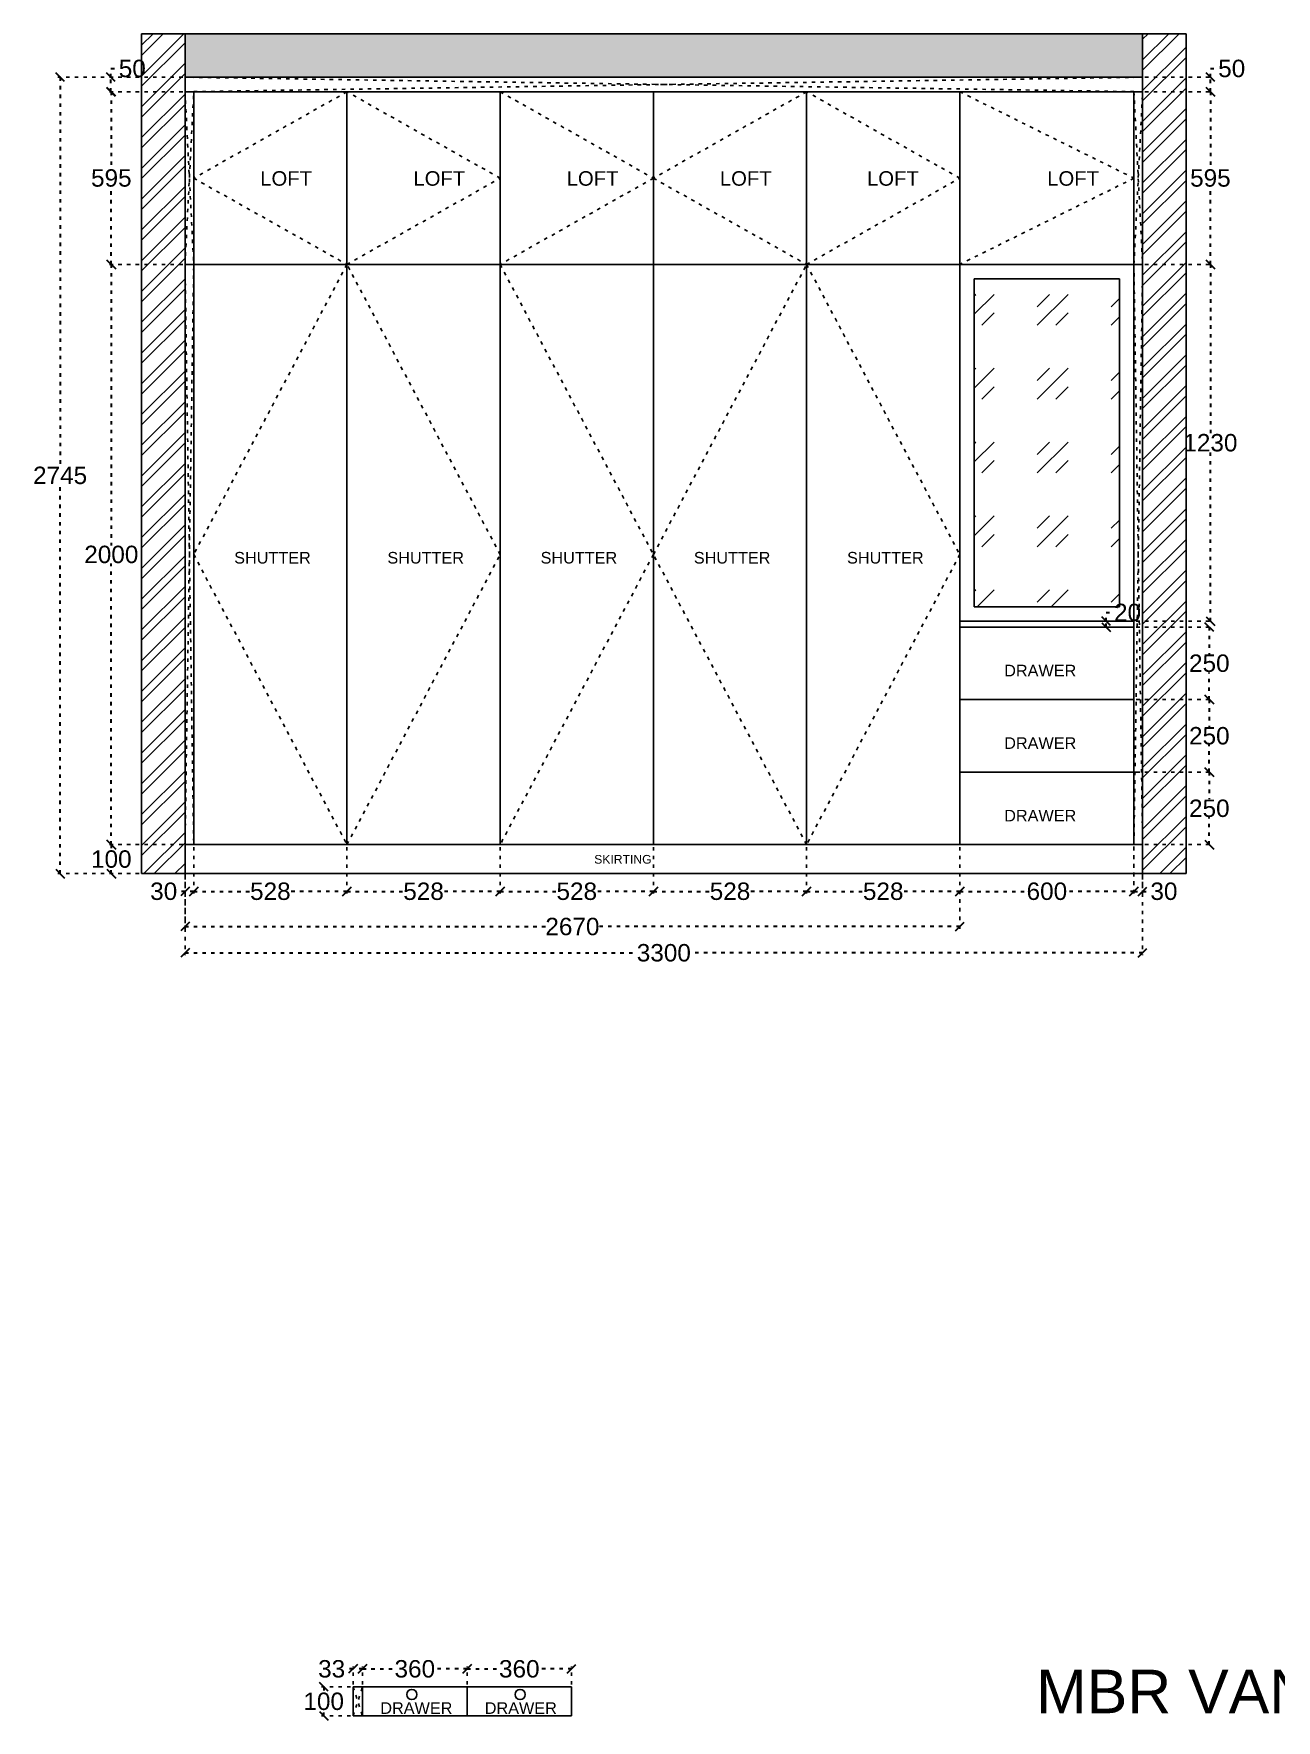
# Model space of a CAD drawing. Header units: millimetres. Extents: x 221542 to 643377, y 20779 to 241923.
# Drawn here: x 237609 to 241891, y 112034 to 117847 of the extents above; entities that cross this region are included whole.
import ezdxf

# ---------------------------------------------------------------- set-up
doc = ezdxf.new("R2010")
doc.units = ezdxf.units.MM
doc.header["$MEASUREMENT"] = 0
doc.linetypes.add('ACAD_ISO03W100', pattern=[30, 12, -18])
doc.layers.add('Walls', color=253, linetype='Continuous')
doc.styles.get("Standard").update_dxf_attribs({"font": 'arial.ttf'})
doc.dimstyles.get("Standard").update_dxf_attribs({"dimtxt": 60, "dimasz": 30, "dimexe": 7.75, "dimexo": 8.13, "dimgap": 0.63, "dimtad": 0, "dimtih": 1, "dimtoh": 1, "dimdec": 0, "dimzin": 0, "dimtxsty": 'Standard', "dimblk": 'OBLIQUE', "dimcen": 2.25, "dimclrd": 1, "dimclre": 1, "dimclrt": 1, "dimadec": 0, "dimazin": 0, "dimtfac": 1, "dimtdec": 0, "dimtofl": 0, "dimtmove": 0, "dimatfit": 3, "dimfxl": 1, "dimtolj": 1, "dimtzin": 0, "dimlwd": 30, "dimarcsym": 0})

# ---------------------------------------------------------------- blocks, each defined once
blk = doc.blocks.new('_Oblique')
at = {"color": 0, "linetype": 'ByBlock', "lineweight": -2}
blk.add_line((-0.5, -0.5), (0.5, 0.5), dxfattribs=at)
blk = doc.blocks.new('*D327')
at = {"layer": 'Defpoints', "color": 0, "linetype": 'ACAD_ISO03W100', "transparency": 16777216}
for p in [(238130, 115052), (238160, 115052), (238130, 114891)]:
    blk.add_point(p, dxfattribs=at)
at = {"layer": 'Walls', "color": 1, "linetype": 'ACAD_ISO03W100', "lineweight": -2, "transparency": 16777216}
for p, q in [((238130, 115043.9), (238130, 114883.2)), ((238160, 115043.9), (238160, 114883.2))]:
    blk.add_line(p, q, dxfattribs=at)
at = {"layer": 'Walls', "color": 1, "linetype": 'ACAD_ISO03W100', "lineweight": 30, "transparency": 16777216}
for p, q in [((238130, 114891), (238100, 114891)), ((238160, 114891), (238130, 114891))]:
    blk.add_line(p, q, dxfattribs=at)
at = {"layer": 'Walls', "color": 1, "linetype": 'ACAD_ISO03W100', "lineweight": 30, "transparency": 16777216, "xscale": 30, "yscale": 30, "zscale": 30, "rotation": 180}
blk.add_blockref('_Oblique', (238130, 114891), dxfattribs=at)
at = {"layer": 'Walls', "color": 1, "linetype": 'ACAD_ISO03W100', "lineweight": 30, "transparency": 16777216, "xscale": 30, "yscale": 30, "zscale": 30}
blk.add_blockref('_Oblique', (238160, 114891), dxfattribs=at)
at = {"layer": 'Walls', "color": 1, "linetype": 'ACAD_ISO03W100', "transparency": 16777216, "insert": (238056.5, 114891), "char_height": 60, "attachment_point": 5}
blk.add_mtext('\\A1;30', dxfattribs=at)
blk = doc.blocks.new('*D328')
at = {"layer": 'Defpoints', "color": 0, "linetype": 'ACAD_ISO03W100', "transparency": 16777216}
for p in [(238160, 115052), (238688, 115052), (238160, 114891)]:
    blk.add_point(p, dxfattribs=at)
at = {"layer": 'Walls', "color": 1, "linetype": 'ACAD_ISO03W100', "lineweight": -2, "transparency": 16777216}
for p, q in [((238160, 115043.9), (238160, 114883.2)), ((238688, 115043.9), (238688, 114883.2))]:
    blk.add_line(p, q, dxfattribs=at)
at = {"layer": 'Walls', "color": 1, "linetype": 'ACAD_ISO03W100', "lineweight": 30, "transparency": 16777216}
for p, q in [((238160, 114891), (238357, 114891)), ((238688, 114891), (238491, 114891))]:
    blk.add_line(p, q, dxfattribs=at)
at = {"layer": 'Walls', "color": 1, "linetype": 'ACAD_ISO03W100', "lineweight": 30, "transparency": 16777216, "xscale": 30, "yscale": 30, "zscale": 30, "rotation": 180}
blk.add_blockref('_Oblique', (238160, 114891), dxfattribs=at)
at = {"layer": 'Walls', "color": 1, "linetype": 'ACAD_ISO03W100', "lineweight": 30, "transparency": 16777216, "xscale": 30, "yscale": 30, "zscale": 30}
blk.add_blockref('_Oblique', (238688, 114891), dxfattribs=at)
at = {"layer": 'Walls', "color": 1, "linetype": 'ACAD_ISO03W100', "transparency": 16777216, "insert": (238424, 114891), "char_height": 60, "attachment_point": 5}
blk.add_mtext('\\A1;528', dxfattribs=at)
blk = doc.blocks.new('*D329')
at = {"layer": 'Defpoints', "color": 0, "linetype": 'ACAD_ISO03W100', "transparency": 16777216}
for p in [(238688, 115052), (239216, 115052), (238688, 114891)]:
    blk.add_point(p, dxfattribs=at)
at = {"layer": 'Walls', "color": 1, "linetype": 'ACAD_ISO03W100', "lineweight": -2, "transparency": 16777216}
for p, q in [((238688, 115043.9), (238688, 114883.2)), ((239216, 115043.9), (239216, 114883.2))]:
    blk.add_line(p, q, dxfattribs=at)
at = {"layer": 'Walls', "color": 1, "linetype": 'ACAD_ISO03W100', "lineweight": 30, "transparency": 16777216}
for p, q in [((238688, 114891), (238885, 114891)), ((239216, 114891), (239019, 114891))]:
    blk.add_line(p, q, dxfattribs=at)
at = {"layer": 'Walls', "color": 1, "linetype": 'ACAD_ISO03W100', "lineweight": 30, "transparency": 16777216, "xscale": 30, "yscale": 30, "zscale": 30, "rotation": 180}
blk.add_blockref('_Oblique', (238688, 114891), dxfattribs=at)
at = {"layer": 'Walls', "color": 1, "linetype": 'ACAD_ISO03W100', "lineweight": 30, "transparency": 16777216, "xscale": 30, "yscale": 30, "zscale": 30}
blk.add_blockref('_Oblique', (239216, 114891), dxfattribs=at)
at = {"layer": 'Walls', "color": 1, "linetype": 'ACAD_ISO03W100', "transparency": 16777216, "insert": (238952, 114891), "char_height": 60, "attachment_point": 5}
blk.add_mtext('\\A1;528', dxfattribs=at)
blk = doc.blocks.new('*D330')
at = {"layer": 'Defpoints', "color": 0, "linetype": 'ACAD_ISO03W100', "transparency": 16777216}
for p in [(239216, 115052), (239744, 115052), (239216, 114891)]:
    blk.add_point(p, dxfattribs=at)
at = {"layer": 'Walls', "color": 1, "linetype": 'ACAD_ISO03W100', "lineweight": -2, "transparency": 16777216}
for p, q in [((239216, 115043.9), (239216, 114883.2)), ((239744, 115043.9), (239744, 114883.2))]:
    blk.add_line(p, q, dxfattribs=at)
at = {"layer": 'Walls', "color": 1, "linetype": 'ACAD_ISO03W100', "lineweight": 30, "transparency": 16777216}
for p, q in [((239216, 114891), (239413, 114891)), ((239744, 114891), (239547, 114891))]:
    blk.add_line(p, q, dxfattribs=at)
at = {"layer": 'Walls', "color": 1, "linetype": 'ACAD_ISO03W100', "lineweight": 30, "transparency": 16777216, "xscale": 30, "yscale": 30, "zscale": 30, "rotation": 180}
blk.add_blockref('_Oblique', (239216, 114891), dxfattribs=at)
at = {"layer": 'Walls', "color": 1, "linetype": 'ACAD_ISO03W100', "lineweight": 30, "transparency": 16777216, "xscale": 30, "yscale": 30, "zscale": 30}
blk.add_blockref('_Oblique', (239744, 114891), dxfattribs=at)
at = {"layer": 'Walls', "color": 1, "linetype": 'ACAD_ISO03W100', "transparency": 16777216, "insert": (239480, 114891), "char_height": 60, "attachment_point": 5}
blk.add_mtext('\\A1;528', dxfattribs=at)
blk = doc.blocks.new('*D331')
at = {"layer": 'Defpoints', "color": 0, "linetype": 'ACAD_ISO03W100', "transparency": 16777216}
for p in [(239744, 115052), (240272, 115052), (239744, 114891)]:
    blk.add_point(p, dxfattribs=at)
at = {"layer": 'Walls', "color": 1, "linetype": 'ACAD_ISO03W100', "lineweight": -2, "transparency": 16777216}
for p, q in [((239744, 115043.9), (239744, 114883.2)), ((240272, 115043.9), (240272, 114883.2))]:
    blk.add_line(p, q, dxfattribs=at)
at = {"layer": 'Walls', "color": 1, "linetype": 'ACAD_ISO03W100', "lineweight": 30, "transparency": 16777216}
for p, q in [((239744, 114891), (239941, 114891)), ((240272, 114891), (240075, 114891))]:
    blk.add_line(p, q, dxfattribs=at)
at = {"layer": 'Walls', "color": 1, "linetype": 'ACAD_ISO03W100', "lineweight": 30, "transparency": 16777216, "xscale": 30, "yscale": 30, "zscale": 30, "rotation": 180}
blk.add_blockref('_Oblique', (239744, 114891), dxfattribs=at)
at = {"layer": 'Walls', "color": 1, "linetype": 'ACAD_ISO03W100', "lineweight": 30, "transparency": 16777216, "xscale": 30, "yscale": 30, "zscale": 30}
blk.add_blockref('_Oblique', (240272, 114891), dxfattribs=at)
at = {"layer": 'Walls', "color": 1, "linetype": 'ACAD_ISO03W100', "transparency": 16777216, "insert": (240008, 114891), "char_height": 60, "attachment_point": 5}
blk.add_mtext('\\A1;528', dxfattribs=at)
blk = doc.blocks.new('*D332')
at = {"layer": 'Defpoints', "color": 0, "linetype": 'ACAD_ISO03W100', "transparency": 16777216}
for p in [(240272, 115052), (240800, 115052), (240272, 114891)]:
    blk.add_point(p, dxfattribs=at)
at = {"layer": 'Walls', "color": 1, "linetype": 'ACAD_ISO03W100', "lineweight": -2, "transparency": 16777216}
for p, q in [((240272, 115043.9), (240272, 114883.2)), ((240800, 115043.9), (240800, 114883.2))]:
    blk.add_line(p, q, dxfattribs=at)
at = {"layer": 'Walls', "color": 1, "linetype": 'ACAD_ISO03W100', "lineweight": 30, "transparency": 16777216}
for p, q in [((240272, 114891), (240469, 114891)), ((240800, 114891), (240603, 114891))]:
    blk.add_line(p, q, dxfattribs=at)
at = {"layer": 'Walls', "color": 1, "linetype": 'ACAD_ISO03W100', "lineweight": 30, "transparency": 16777216, "xscale": 30, "yscale": 30, "zscale": 30, "rotation": 180}
blk.add_blockref('_Oblique', (240272, 114891), dxfattribs=at)
at = {"layer": 'Walls', "color": 1, "linetype": 'ACAD_ISO03W100', "lineweight": 30, "transparency": 16777216, "xscale": 30, "yscale": 30, "zscale": 30}
blk.add_blockref('_Oblique', (240800, 114891), dxfattribs=at)
at = {"layer": 'Walls', "color": 1, "linetype": 'ACAD_ISO03W100', "transparency": 16777216, "insert": (240536, 114891), "char_height": 60, "attachment_point": 5}
blk.add_mtext('\\A1;528', dxfattribs=at)
blk = doc.blocks.new('*D333')
at = {"layer": 'Defpoints', "color": 0, "linetype": 'ACAD_ISO03W100', "transparency": 16777216}
for p in [(240800, 115052), (241400, 115054), (240800, 114891)]:
    blk.add_point(p, dxfattribs=at)
at = {"layer": 'Walls', "color": 1, "linetype": 'ACAD_ISO03W100', "lineweight": -2, "transparency": 16777216}
for p, q in [((240800, 115043.9), (240800, 114883.2)), ((241400, 115045.8), (241400, 114883.2))]:
    blk.add_line(p, q, dxfattribs=at)
at = {"layer": 'Walls', "color": 1, "linetype": 'ACAD_ISO03W100', "lineweight": 30, "transparency": 16777216}
for p, q in [((240800, 114891), (241033, 114891)), ((241400, 114891), (241167, 114891))]:
    blk.add_line(p, q, dxfattribs=at)
at = {"layer": 'Walls', "color": 1, "linetype": 'ACAD_ISO03W100', "lineweight": 30, "transparency": 16777216, "xscale": 30, "yscale": 30, "zscale": 30, "rotation": 180}
blk.add_blockref('_Oblique', (240800, 114891), dxfattribs=at)
at = {"layer": 'Walls', "color": 1, "linetype": 'ACAD_ISO03W100', "lineweight": 30, "transparency": 16777216, "xscale": 30, "yscale": 30, "zscale": 30}
blk.add_blockref('_Oblique', (241400, 114891), dxfattribs=at)
at = {"layer": 'Walls', "color": 1, "linetype": 'ACAD_ISO03W100', "transparency": 16777216, "insert": (241100, 114891), "char_height": 60, "attachment_point": 5}
blk.add_mtext('\\A1;600', dxfattribs=at)
blk = doc.blocks.new('*D334')
at = {"layer": 'Defpoints', "color": 0, "linetype": 'ACAD_ISO03W100', "transparency": 16777216}
for p in [(241400, 115052), (241430, 115052.4), (241430, 114891)]:
    blk.add_point(p, dxfattribs=at)
at = {"layer": 'Walls', "color": 1, "linetype": 'ACAD_ISO03W100', "lineweight": -2, "transparency": 16777216}
for p, q in [((241400, 115043.9), (241400, 114883.2)), ((241430, 115044.3), (241430, 114883.2))]:
    blk.add_line(p, q, dxfattribs=at)
at = {"layer": 'Walls', "color": 1, "linetype": 'ACAD_ISO03W100', "lineweight": 30, "transparency": 16777216}
for p, q in [((241400, 114891), (241430, 114891)), ((241430, 114891), (241460, 114891))]:
    blk.add_line(p, q, dxfattribs=at)
at = {"layer": 'Walls', "color": 1, "linetype": 'ACAD_ISO03W100', "lineweight": 30, "transparency": 16777216, "xscale": 30, "yscale": 30, "zscale": 30, "rotation": 180}
blk.add_blockref('_Oblique', (241400, 114891), dxfattribs=at)
at = {"layer": 'Walls', "color": 1, "linetype": 'ACAD_ISO03W100', "lineweight": 30, "transparency": 16777216, "xscale": 30, "yscale": 30, "zscale": 30}
blk.add_blockref('_Oblique', (241430, 114891), dxfattribs=at)
at = {"layer": 'Walls', "color": 1, "linetype": 'ACAD_ISO03W100', "transparency": 16777216, "insert": (241503.4, 114891), "char_height": 60, "attachment_point": 5}
blk.add_mtext('\\A1;30', dxfattribs=at)
blk = doc.blocks.new('*D335')
at = {"layer": 'Defpoints', "color": 0, "linetype": 'ACAD_ISO03W100', "transparency": 16777216}
for p in [(238130, 115052), (240800, 115052), (240800, 114769.5)]:
    blk.add_point(p, dxfattribs=at)
at = {"layer": 'Walls', "color": 1, "linetype": 'ACAD_ISO03W100', "lineweight": -2, "transparency": 16777216}
for p, q in [((238130, 115043.87), (238130, 114761.75)), ((240800, 115043.87), (240800, 114761.75))]:
    blk.add_line(p, q, dxfattribs=at)
at = {"layer": 'Walls', "color": 1, "linetype": 'ACAD_ISO03W100', "lineweight": 30, "transparency": 16777216}
for p, q in [((238130, 114769.5), (239374.37, 114769.5)), ((240800, 114769.5), (239555.63, 114769.5))]:
    blk.add_line(p, q, dxfattribs=at)
at = {"layer": 'Walls', "color": 1, "linetype": 'ACAD_ISO03W100', "lineweight": 30, "transparency": 16777216, "xscale": 30, "yscale": 30, "zscale": 30, "rotation": 180}
blk.add_blockref('_Oblique', (238130, 114769.5), dxfattribs=at)
at = {"layer": 'Walls', "color": 1, "linetype": 'ACAD_ISO03W100', "lineweight": 30, "transparency": 16777216, "xscale": 30, "yscale": 30, "zscale": 30}
blk.add_blockref('_Oblique', (240800, 114769.5), dxfattribs=at)
at = {"layer": 'Walls', "color": 1, "linetype": 'ACAD_ISO03W100', "transparency": 16777216, "insert": (239465, 114769.5), "char_height": 60, "attachment_point": 5}
blk.add_mtext('\\A1;2670', dxfattribs=at)
blk = doc.blocks.new('*D336')
at = {"layer": 'Defpoints', "color": 0, "linetype": 'ACAD_ISO03W100', "transparency": 16777216}
for p in [(238130, 114952), (241430, 114952), (238130, 114679)]:
    blk.add_point(p, dxfattribs=at)
at = {"layer": 'Walls', "color": 1, "linetype": 'ACAD_ISO03W100', "lineweight": -2, "transparency": 16777216}
for p, q in [((238130, 114943.87), (238130, 114671.25)), ((241430, 114943.87), (241430, 114671.25))]:
    blk.add_line(p, q, dxfattribs=at)
at = {"layer": 'Walls', "color": 1, "linetype": 'ACAD_ISO03W100', "lineweight": 30, "transparency": 16777216}
for p, q in [((238130, 114679), (239689.90206, 114679)), ((241430, 114679), (239870.09794, 114679))]:
    blk.add_line(p, q, dxfattribs=at)
at = {"layer": 'Walls', "color": 1, "linetype": 'ACAD_ISO03W100', "lineweight": 30, "transparency": 16777216, "xscale": 30, "yscale": 30, "zscale": 30, "rotation": 180}
blk.add_blockref('_Oblique', (238130, 114679), dxfattribs=at)
at = {"layer": 'Walls', "color": 1, "linetype": 'ACAD_ISO03W100', "lineweight": 30, "transparency": 16777216, "xscale": 30, "yscale": 30, "zscale": 30}
blk.add_blockref('_Oblique', (241430, 114679), dxfattribs=at)
at = {"layer": 'Walls', "color": 1, "linetype": 'ACAD_ISO03W100', "transparency": 16777216, "insert": (239780, 114679), "char_height": 60, "attachment_point": 5}
blk.add_mtext('\\A1;3300', dxfattribs=at)
blk = doc.blocks.new('*D337')
at = {"layer": 'Defpoints', "color": 0, "linetype": 'ACAD_ISO03W100', "transparency": 16777216}
for p in [(238130, 115052), (237876, 114952), (238130, 114952)]:
    blk.add_point(p, dxfattribs=at)
at = {"layer": 'Walls', "color": 1, "linetype": 'ACAD_ISO03W100', "lineweight": -2, "transparency": 16777216}
for p, q in [((238121.9, 115052), (237868.3, 115052)), ((238121.9, 114952), (237868.3, 114952))]:
    blk.add_line(p, q, dxfattribs=at)
at = {"layer": 'Walls', "color": 1, "linetype": 'ACAD_ISO03W100', "lineweight": 30, "transparency": 16777216}
for p, q in [((237876, 115052), (237876, 115033.3)), ((237876, 114952), (237876, 114970.7))]:
    blk.add_line(p, q, dxfattribs=at)
at = {"layer": 'Walls', "color": 1, "linetype": 'ACAD_ISO03W100', "lineweight": 30, "transparency": 16777216, "xscale": 30, "yscale": 30, "zscale": 30}
for p, rotation in [((237876, 115052), 90), ((237876, 114952), 270)]:
    blk.add_blockref('_Oblique', p, dxfattribs=dict(at, rotation=rotation))
at = {"layer": 'Walls', "color": 1, "linetype": 'ACAD_ISO03W100', "transparency": 16777216, "insert": (237876, 115002), "char_height": 60, "attachment_point": 5}
blk.add_mtext('\\A1;100', dxfattribs=at)
blk = doc.blocks.new('*D338')
at = {"layer": 'Defpoints', "color": 0, "linetype": 'ACAD_ISO03W100', "transparency": 16777216}
for p in [(237876, 117052), (238130, 117052), (238130, 115052)]:
    blk.add_point(p, dxfattribs=at)
at = {"layer": 'Walls', "color": 1, "linetype": 'ACAD_ISO03W100', "lineweight": -2, "transparency": 16777216}
for p, q in [((238121.9, 117052), (237868.3, 117052)), ((238121.9, 115052), (237868.3, 115052))]:
    blk.add_line(p, q, dxfattribs=at)
at = {"layer": 'Walls', "color": 1, "linetype": 'ACAD_ISO03W100', "lineweight": 30, "transparency": 16777216}
for p, q in [((237876, 117052), (237876, 116083.3)), ((237876, 115052), (237876, 116020.7))]:
    blk.add_line(p, q, dxfattribs=at)
at = {"layer": 'Walls', "color": 1, "linetype": 'ACAD_ISO03W100', "lineweight": 30, "transparency": 16777216, "xscale": 30, "yscale": 30, "zscale": 30}
for p, rotation in [((237876, 117052), 90), ((237876, 115052), 270)]:
    blk.add_blockref('_Oblique', p, dxfattribs=dict(at, rotation=rotation))
at = {"layer": 'Walls', "color": 1, "linetype": 'ACAD_ISO03W100', "transparency": 16777216, "insert": (237876, 116052), "char_height": 60, "attachment_point": 5}
blk.add_mtext('\\A1;2000', dxfattribs=at)
blk = doc.blocks.new('*D339')
at = {"layer": 'Defpoints', "color": 0, "linetype": 'ACAD_ISO03W100', "transparency": 16777216}
for p in [(237876, 117647), (238130, 117647), (238130, 117052)]:
    blk.add_point(p, dxfattribs=at)
at = {"layer": 'Walls', "color": 1, "linetype": 'ACAD_ISO03W100', "lineweight": -2, "transparency": 16777216}
for p, q in [((238121.9, 117647), (237868.3, 117647)), ((238121.9, 117052), (237868.3, 117052))]:
    blk.add_line(p, q, dxfattribs=at)
at = {"layer": 'Walls', "color": 1, "linetype": 'ACAD_ISO03W100', "lineweight": 30, "transparency": 16777216}
for p, q in [((237876, 117647), (237876, 117380.8)), ((237876, 117052), (237876, 117318.2))]:
    blk.add_line(p, q, dxfattribs=at)
at = {"layer": 'Walls', "color": 1, "linetype": 'ACAD_ISO03W100', "lineweight": 30, "transparency": 16777216, "xscale": 30, "yscale": 30, "zscale": 30}
for p, rotation in [((237876, 117647), 90), ((237876, 117052), 270)]:
    blk.add_blockref('_Oblique', p, dxfattribs=dict(at, rotation=rotation))
at = {"layer": 'Walls', "color": 1, "linetype": 'ACAD_ISO03W100', "transparency": 16777216, "insert": (237876, 117349.5), "char_height": 60, "attachment_point": 5}
blk.add_mtext('\\A1;595', dxfattribs=at)
blk = doc.blocks.new('*D340')
at = {"layer": 'Defpoints', "color": 0, "linetype": 'ACAD_ISO03W100', "transparency": 16777216}
for p in [(237874.75, 117697), (238130, 117697), (238130, 117647)]:
    blk.add_point(p, dxfattribs=at)
at = {"layer": 'Walls', "color": 1, "linetype": 'ACAD_ISO03W100', "lineweight": 30, "transparency": 16777216}
for p, q in [((237874.75, 117697), (237874.75, 117727)), ((237874.75, 117727), (237904.75, 117727)), ((237874.75, 117647), (237874.75, 117697))]:
    blk.add_line(p, q, dxfattribs=at)
at = {"layer": 'Walls', "color": 1, "linetype": 'ACAD_ISO03W100', "lineweight": -2, "transparency": 16777216}
for p, q in [((238121.87, 117697), (237867, 117697)), ((238121.87, 117647), (237867, 117647))]:
    blk.add_line(p, q, dxfattribs=at)
at = {"layer": 'Walls', "color": 1, "linetype": 'ACAD_ISO03W100', "lineweight": 30, "transparency": 16777216, "xscale": 30, "yscale": 30, "zscale": 30}
for p, rotation in [((237874.75, 117697), 90), ((237874.75, 117647), 270)]:
    blk.add_blockref('_Oblique', p, dxfattribs=dict(at, rotation=rotation))
at = {"layer": 'Walls', "color": 1, "linetype": 'ACAD_ISO03W100', "transparency": 16777216, "insert": (237948.25176, 117727), "char_height": 60, "attachment_point": 5}
blk.add_mtext('\\A1;50', dxfattribs=at)
blk = doc.blocks.new('*D341')
at = {"layer": 'Defpoints', "color": 0, "linetype": 'ACAD_ISO03W100', "transparency": 16777216}
for p in [(241430, 117697), (241663.5, 117697), (241430, 117647)]:
    blk.add_point(p, dxfattribs=at)
at = {"layer": 'Walls', "color": 1, "linetype": 'ACAD_ISO03W100', "lineweight": 30, "transparency": 16777216}
for p, q in [((241663.5, 117697), (241663.5, 117727)), ((241663.5, 117727), (241693.5, 117727)), ((241663.5, 117647), (241663.5, 117697))]:
    blk.add_line(p, q, dxfattribs=at)
at = {"layer": 'Walls', "color": 1, "linetype": 'ACAD_ISO03W100', "lineweight": -2, "transparency": 16777216}
for p, q in [((241438.13, 117697), (241671.25, 117697)), ((241438.13, 117647), (241671.25, 117647))]:
    blk.add_line(p, q, dxfattribs=at)
at = {"layer": 'Walls', "color": 1, "linetype": 'ACAD_ISO03W100', "lineweight": 30, "transparency": 16777216, "xscale": 30, "yscale": 30, "zscale": 30}
for p, rotation in [((241663.5, 117697), 90), ((241663.5, 117647), 270)]:
    blk.add_blockref('_Oblique', p, dxfattribs=dict(at, rotation=rotation))
at = {"layer": 'Walls', "color": 1, "linetype": 'ACAD_ISO03W100', "transparency": 16777216, "insert": (241737.00176, 117727), "char_height": 60, "attachment_point": 5}
blk.add_mtext('\\A1;50', dxfattribs=at)
blk = doc.blocks.new('*D342')
at = {"layer": 'Defpoints', "color": 0, "linetype": 'ACAD_ISO03W100', "transparency": 16777216}
for p in [(241430, 117647), (241430, 117052), (241663.5, 117052)]:
    blk.add_point(p, dxfattribs=at)
at = {"layer": 'Walls', "color": 1, "linetype": 'ACAD_ISO03W100', "lineweight": -2, "transparency": 16777216}
for p, q in [((241438.1, 117647), (241671.3, 117647)), ((241438.1, 117052), (241671.3, 117052))]:
    blk.add_line(p, q, dxfattribs=at)
at = {"layer": 'Walls', "color": 1, "linetype": 'ACAD_ISO03W100', "lineweight": 30, "transparency": 16777216}
for p, q in [((241663.5, 117647), (241663.5, 117380.8)), ((241663.5, 117052), (241663.5, 117318.2))]:
    blk.add_line(p, q, dxfattribs=at)
at = {"layer": 'Walls', "color": 1, "linetype": 'ACAD_ISO03W100', "lineweight": 30, "transparency": 16777216, "xscale": 30, "yscale": 30, "zscale": 30}
for p, rotation in [((241663.5, 117647), 90), ((241663.5, 117052), 270)]:
    blk.add_blockref('_Oblique', p, dxfattribs=dict(at, rotation=rotation))
at = {"layer": 'Walls', "color": 1, "linetype": 'ACAD_ISO03W100', "transparency": 16777216, "insert": (241663.5, 117349.5), "char_height": 60, "attachment_point": 5}
blk.add_mtext('\\A1;595', dxfattribs=at)
blk = doc.blocks.new('*D343')
at = {"layer": 'Defpoints', "color": 0, "linetype": 'ACAD_ISO03W100', "transparency": 16777216}
for p in [(241430, 117052), (241400, 115822), (241663.5, 115822)]:
    blk.add_point(p, dxfattribs=at)
at = {"layer": 'Walls', "color": 1, "linetype": 'ACAD_ISO03W100', "lineweight": -2, "transparency": 16777216}
for p, q in [((241438.1, 117052), (241671.3, 117052)), ((241408.1, 115822), (241671.3, 115822))]:
    blk.add_line(p, q, dxfattribs=at)
at = {"layer": 'Walls', "color": 1, "linetype": 'ACAD_ISO03W100', "lineweight": 30, "transparency": 16777216}
for p, q in [((241663.5, 117052), (241663.5, 116468.3)), ((241663.5, 115822), (241663.5, 116405.7))]:
    blk.add_line(p, q, dxfattribs=at)
at = {"layer": 'Walls', "color": 1, "linetype": 'ACAD_ISO03W100', "lineweight": 30, "transparency": 16777216, "xscale": 30, "yscale": 30, "zscale": 30}
for p, rotation in [((241663.5, 117052), 90), ((241663.5, 115822), 270)]:
    blk.add_blockref('_Oblique', p, dxfattribs=dict(at, rotation=rotation))
at = {"layer": 'Walls', "color": 1, "linetype": 'ACAD_ISO03W100', "transparency": 16777216, "insert": (241663.5, 116437), "char_height": 60, "attachment_point": 5}
blk.add_mtext('\\A1;1230', dxfattribs=at)
blk = doc.blocks.new('*D344')
at = {"layer": 'Defpoints', "color": 0, "linetype": 'ACAD_ISO03W100', "transparency": 16777216}
for p in [(241304, 115822), (241400, 115822), (241400, 115802)]:
    blk.add_point(p, dxfattribs=at)
at = {"layer": 'Walls', "color": 1, "linetype": 'ACAD_ISO03W100', "lineweight": -2, "transparency": 16777216}
for p, q in [((241391.9, 115822), (241296.3, 115822)), ((241391.9, 115802), (241296.3, 115802))]:
    blk.add_line(p, q, dxfattribs=at)
at = {"layer": 'Walls', "color": 1, "linetype": 'ACAD_ISO03W100', "lineweight": 30, "transparency": 16777216}
for p, q in [((241304, 115822), (241304, 115852)), ((241304, 115852), (241334, 115852)), ((241304, 115802), (241304, 115822))]:
    blk.add_line(p, q, dxfattribs=at)
at = {"layer": 'Walls', "color": 1, "linetype": 'ACAD_ISO03W100', "lineweight": 30, "transparency": 16777216, "xscale": 30, "yscale": 30, "zscale": 30}
for p, rotation in [((241304, 115822), 90), ((241304, 115802), 270)]:
    blk.add_blockref('_Oblique', p, dxfattribs=dict(at, rotation=rotation))
at = {"layer": 'Walls', "color": 1, "linetype": 'ACAD_ISO03W100', "transparency": 16777216, "insert": (241378, 115852), "char_height": 60, "attachment_point": 5}
blk.add_mtext('\\A1;20', dxfattribs=at)
blk = doc.blocks.new('*D345')
at = {"layer": 'Defpoints', "color": 0, "linetype": 'ACAD_ISO03W100', "transparency": 16777216}
for p in [(241400, 115802), (241659.8, 115802), (241400, 115552)]:
    blk.add_point(p, dxfattribs=at)
at = {"layer": 'Walls', "color": 1, "linetype": 'ACAD_ISO03W100', "lineweight": -2, "transparency": 16777216}
for p, q in [((241408.1, 115802), (241667.5, 115802)), ((241408.1, 115552), (241667.5, 115552))]:
    blk.add_line(p, q, dxfattribs=at)
at = {"layer": 'Walls', "color": 1, "linetype": 'ACAD_ISO03W100', "lineweight": 30, "transparency": 16777216}
for p, q in [((241659.8, 115802), (241659.8, 115708.3)), ((241659.8, 115552), (241659.8, 115645.7))]:
    blk.add_line(p, q, dxfattribs=at)
at = {"layer": 'Walls', "color": 1, "linetype": 'ACAD_ISO03W100', "lineweight": 30, "transparency": 16777216, "xscale": 30, "yscale": 30, "zscale": 30}
for p, rotation in [((241659.8, 115802), 90), ((241659.8, 115552), 270)]:
    blk.add_blockref('_Oblique', p, dxfattribs=dict(at, rotation=rotation))
at = {"layer": 'Walls', "color": 1, "linetype": 'ACAD_ISO03W100', "transparency": 16777216, "insert": (241659.8, 115677), "char_height": 60, "attachment_point": 5}
blk.add_mtext('\\A1;250', dxfattribs=at)
blk = doc.blocks.new('*D346')
at = {"layer": 'Defpoints', "color": 0, "linetype": 'ACAD_ISO03W100', "transparency": 16777216}
for p in [(241400, 115552), (241659.8, 115552), (241400, 115302)]:
    blk.add_point(p, dxfattribs=at)
at = {"layer": 'Walls', "color": 1, "linetype": 'ACAD_ISO03W100', "lineweight": -2, "transparency": 16777216}
for p, q in [((241408.1, 115552), (241667.5, 115552)), ((241408.1, 115302), (241667.5, 115302))]:
    blk.add_line(p, q, dxfattribs=at)
at = {"layer": 'Walls', "color": 1, "linetype": 'ACAD_ISO03W100', "lineweight": 30, "transparency": 16777216}
for p, q in [((241659.8, 115552), (241659.8, 115458.3)), ((241659.8, 115302), (241659.8, 115395.7))]:
    blk.add_line(p, q, dxfattribs=at)
at = {"layer": 'Walls', "color": 1, "linetype": 'ACAD_ISO03W100', "lineweight": 30, "transparency": 16777216, "xscale": 30, "yscale": 30, "zscale": 30}
for p, rotation in [((241659.8, 115552), 90), ((241659.8, 115302), 270)]:
    blk.add_blockref('_Oblique', p, dxfattribs=dict(at, rotation=rotation))
at = {"layer": 'Walls', "color": 1, "linetype": 'ACAD_ISO03W100', "transparency": 16777216, "insert": (241659.8, 115427), "char_height": 60, "attachment_point": 5}
blk.add_mtext('\\A1;250', dxfattribs=at)
blk = doc.blocks.new('*D347')
at = {"layer": 'Defpoints', "color": 0, "linetype": 'ACAD_ISO03W100', "transparency": 16777216}
for p in [(241400, 115302), (241659.8, 115302), (241400, 115052)]:
    blk.add_point(p, dxfattribs=at)
at = {"layer": 'Walls', "color": 1, "linetype": 'ACAD_ISO03W100', "lineweight": -2, "transparency": 16777216}
for p, q in [((241408.1, 115302), (241667.5, 115302)), ((241408.1, 115052), (241667.5, 115052))]:
    blk.add_line(p, q, dxfattribs=at)
at = {"layer": 'Walls', "color": 1, "linetype": 'ACAD_ISO03W100', "lineweight": 30, "transparency": 16777216}
for p, q in [((241659.8, 115302), (241659.8, 115208.3)), ((241659.8, 115052), (241659.8, 115145.7))]:
    blk.add_line(p, q, dxfattribs=at)
at = {"layer": 'Walls', "color": 1, "linetype": 'ACAD_ISO03W100', "lineweight": 30, "transparency": 16777216, "xscale": 30, "yscale": 30, "zscale": 30}
for p, rotation in [((241659.8, 115302), 90), ((241659.8, 115052), 270)]:
    blk.add_blockref('_Oblique', p, dxfattribs=dict(at, rotation=rotation))
at = {"layer": 'Walls', "color": 1, "linetype": 'ACAD_ISO03W100', "transparency": 16777216, "insert": (241659.8, 115177), "char_height": 60, "attachment_point": 5}
blk.add_mtext('\\A1;250', dxfattribs=at)
blk = doc.blocks.new('*D348')
at = {"layer": 'Defpoints', "color": 0, "linetype": 'ACAD_ISO03W100', "transparency": 16777216}
for p in [(237699.5, 117697), (238130, 117697), (237980, 114952)]:
    blk.add_point(p, dxfattribs=at)
at = {"layer": 'Walls', "color": 1, "linetype": 'ACAD_ISO03W100', "lineweight": -2, "transparency": 16777216}
for p, q in [((238121.9, 117697), (237691.8, 117697)), ((237971.9, 114952), (237691.8, 114952))]:
    blk.add_line(p, q, dxfattribs=at)
at = {"layer": 'Walls', "color": 1, "linetype": 'ACAD_ISO03W100', "lineweight": 30, "transparency": 16777216}
for p, q in [((237699.5, 117697), (237699.5, 116355.8)), ((237699.5, 114952), (237699.5, 116293.2))]:
    blk.add_line(p, q, dxfattribs=at)
at = {"layer": 'Walls', "color": 1, "linetype": 'ACAD_ISO03W100', "lineweight": 30, "transparency": 16777216, "xscale": 30, "yscale": 30, "zscale": 30}
for p, rotation in [((237699.5, 117697), 90), ((237699.5, 114952), 270)]:
    blk.add_blockref('_Oblique', p, dxfattribs=dict(at, rotation=rotation))
at = {"layer": 'Walls', "color": 1, "linetype": 'ACAD_ISO03W100', "transparency": 16777216, "insert": (237699.5, 116324.5), "char_height": 60, "attachment_point": 5}
blk.add_mtext('\\A1;2745', dxfattribs=at)
blk = doc.blocks.new('*D396')
at = {"layer": 'Defpoints', "color": 0, "linetype": 'ACAD_ISO03W100', "transparency": 16777216}
for p in [(238708.9, 112211), (238708.9, 112149), (238741.9, 112149)]:
    blk.add_point(p, dxfattribs=at)
at = {"layer": 'Walls', "color": 1, "linetype": 'ACAD_ISO03W100', "lineweight": 30, "transparency": 16777216}
for p, q in [((238708.9, 112211), (238678.9, 112211)), ((238741.9, 112211), (238708.9, 112211))]:
    blk.add_line(p, q, dxfattribs=at)
at = {"layer": 'Walls', "color": 1, "linetype": 'ACAD_ISO03W100', "lineweight": -2, "transparency": 16777216}
for p, q in [((238708.9, 112157.1), (238708.9, 112218.8)), ((238741.9, 112157.1), (238741.9, 112218.8))]:
    blk.add_line(p, q, dxfattribs=at)
at = {"layer": 'Walls', "color": 1, "linetype": 'ACAD_ISO03W100', "lineweight": 30, "transparency": 16777216, "xscale": 30, "yscale": 30, "zscale": 30, "rotation": 180}
blk.add_blockref('_Oblique', (238708.9, 112211), dxfattribs=at)
at = {"layer": 'Walls', "color": 1, "linetype": 'ACAD_ISO03W100', "lineweight": 30, "transparency": 16777216, "xscale": 30, "yscale": 30, "zscale": 30}
blk.add_blockref('_Oblique', (238741.9, 112211), dxfattribs=at)
at = {"layer": 'Walls', "color": 1, "linetype": 'ACAD_ISO03W100', "transparency": 16777216, "insert": (238635.3, 112211), "char_height": 60, "attachment_point": 5}
blk.add_mtext('\\A1;33', dxfattribs=at)
blk = doc.blocks.new('*D397')
at = {"layer": 'Defpoints', "color": 0, "linetype": 'ACAD_ISO03W100', "transparency": 16777216}
for p in [(239101.9, 112211), (238741.9, 112149), (239101.9, 112149)]:
    blk.add_point(p, dxfattribs=at)
at = {"layer": 'Walls', "color": 1, "linetype": 'ACAD_ISO03W100', "lineweight": -2, "transparency": 16777216}
for p, q in [((238741.9, 112157.1), (238741.9, 112218.8)), ((239101.9, 112157.1), (239101.9, 112218.8))]:
    blk.add_line(p, q, dxfattribs=at)
at = {"layer": 'Walls', "color": 1, "linetype": 'ACAD_ISO03W100', "lineweight": 30, "transparency": 16777216}
for p, q in [((238741.9, 112211), (238855.1, 112211)), ((239101.9, 112211), (238988.6, 112211))]:
    blk.add_line(p, q, dxfattribs=at)
at = {"layer": 'Walls', "color": 1, "linetype": 'ACAD_ISO03W100', "lineweight": 30, "transparency": 16777216, "xscale": 30, "yscale": 30, "zscale": 30, "rotation": 180}
blk.add_blockref('_Oblique', (238741.9, 112211), dxfattribs=at)
at = {"layer": 'Walls', "color": 1, "linetype": 'ACAD_ISO03W100', "lineweight": 30, "transparency": 16777216, "xscale": 30, "yscale": 30, "zscale": 30}
blk.add_blockref('_Oblique', (239101.9, 112211), dxfattribs=at)
at = {"layer": 'Walls', "color": 1, "linetype": 'ACAD_ISO03W100', "transparency": 16777216, "insert": (238921.9, 112211), "char_height": 60, "attachment_point": 5}
blk.add_mtext('\\A1;360', dxfattribs=at)
blk = doc.blocks.new('*D398')
at = {"layer": 'Defpoints', "color": 0, "linetype": 'ACAD_ISO03W100', "transparency": 16777216}
for p in [(239101.9, 112211), (239101.9, 112149), (239461.9, 112149)]:
    blk.add_point(p, dxfattribs=at)
at = {"layer": 'Walls', "color": 1, "linetype": 'ACAD_ISO03W100', "lineweight": -2, "transparency": 16777216}
for p, q in [((239101.9, 112157.1), (239101.9, 112218.8)), ((239461.9, 112157.1), (239461.9, 112218.8))]:
    blk.add_line(p, q, dxfattribs=at)
at = {"layer": 'Walls', "color": 1, "linetype": 'ACAD_ISO03W100', "lineweight": 30, "transparency": 16777216}
for p, q in [((239101.9, 112211), (239215.1, 112211)), ((239461.9, 112211), (239348.6, 112211))]:
    blk.add_line(p, q, dxfattribs=at)
at = {"layer": 'Walls', "color": 1, "linetype": 'ACAD_ISO03W100', "lineweight": 30, "transparency": 16777216, "xscale": 30, "yscale": 30, "zscale": 30, "rotation": 180}
blk.add_blockref('_Oblique', (239101.9, 112211), dxfattribs=at)
at = {"layer": 'Walls', "color": 1, "linetype": 'ACAD_ISO03W100', "lineweight": 30, "transparency": 16777216, "xscale": 30, "yscale": 30, "zscale": 30}
blk.add_blockref('_Oblique', (239461.9, 112211), dxfattribs=at)
at = {"layer": 'Walls', "color": 1, "linetype": 'ACAD_ISO03W100', "transparency": 16777216, "insert": (239281.9, 112211), "char_height": 60, "attachment_point": 5}
blk.add_mtext('\\A1;360', dxfattribs=at)
blk = doc.blocks.new('*D399')
at = {"layer": 'Defpoints', "color": 0, "linetype": 'ACAD_ISO03W100', "transparency": 16777216}
for p in [(238708.9, 112149), (238607.9, 112049), (238708.9, 112049)]:
    blk.add_point(p, dxfattribs=at)
at = {"layer": 'Walls', "color": 1, "linetype": 'ACAD_ISO03W100', "lineweight": -2, "transparency": 16777216}
for p, q in [((238700.7, 112149), (238600.1, 112149)), ((238700.7, 112049), (238600.1, 112049))]:
    blk.add_line(p, q, dxfattribs=at)
at = {"layer": 'Walls', "color": 1, "linetype": 'ACAD_ISO03W100', "lineweight": 30, "transparency": 16777216}
for p, q in [((238607.9, 112149), (238607.9, 112130.3)), ((238607.9, 112049), (238607.9, 112067.7))]:
    blk.add_line(p, q, dxfattribs=at)
at = {"layer": 'Walls', "color": 1, "linetype": 'ACAD_ISO03W100', "lineweight": 30, "transparency": 16777216, "xscale": 30, "yscale": 30, "zscale": 30}
for p, rotation in [((238607.9, 112149), 90), ((238607.9, 112049), 270)]:
    blk.add_blockref('_Oblique', p, dxfattribs=dict(at, rotation=rotation))
at = {"layer": 'Walls', "color": 1, "linetype": 'ACAD_ISO03W100', "transparency": 16777216, "insert": (238607.9, 112099), "char_height": 60, "attachment_point": 5}
blk.add_mtext('\\A1;100', dxfattribs=at)

msp = doc.modelspace()

# ---------------------------------------------------------------- hatches: boundary and pattern name
at = {"layer": 'Walls', "true_color": 0xc7c8ca}
h = msp.add_hatch(dxfattribs=at)
h.set_pattern_fill('ANSI32', color=9, scale=200)
h.paths.add_polyline_path([(241580, 117847), (241430, 117847), (241430, 114952), (241580, 114952)])
h.paths.add_polyline_path([(238130, 117847), (237980, 117847), (237980, 114952), (238130, 114952)])
h = msp.add_hatch(dxfattribs=at)
h.set_pattern_fill('AR-CONC', color=9, scale=20)
h.set_pattern_definition([(50, (0, 0), (143.452037, -12.550427), [15, -165]), (355, (0, 0), (-27.75027, 150.43843), [12, -132]), (100.451444, (11.95, -1.05), (115.70177, 137.888), [12.74804, -140.22842]), (46.1842, (0, 40), (213.44827, -33.10386), [22.5, -247.5]), (96.635635, (17.79, 37.24), (186.93239, 194.82372), [19.12207, -210.34275]), (351.18416, (0, 40), (186.93239, 194.82372), [18, -198]), (21, (20, 30), (119.38141, -80.52378), [15, -165]), (326, (20, 30), (48.66307, 145.03001), [12, -132]), (71.451445, (29.95, 23.29), (168.044475, 64.50623), [12.74804, -140.22842]), (37.5, (0, 0), (2.431971, 66.578771), [0, -130.4, 0, -134, 0, -132.5]), (7.5, (0, 0), (52.613907, 78.882342), [0, -76.4, 0, -127.4, 0, -50.5]), (327.5, (-44.6, 0), (106.764487, -4.510974), [0, -50, 0, -156, 0, -207]), (317.5, (-64.6, 0), (116.637234, 20.020996), [0, -65, 0, -103.6, 0, -147])])
h.paths.add_polyline_path([(241430, 117847), (238130, 117847), (238130, 117697), (241430, 117697)])
h.paths.add_polyline_path([(245839.5, 117847), (242539.5, 117847), (242539.5, 117697), (245839.5, 117697)])
at = {"layer": 'Walls', "linetype": 'ACAD_ISO03W100', "true_color": 0xadddf7}
h = msp.add_hatch(dxfattribs=at)
h.set_pattern_fill('GOST_GLASS', color=141, scale=30)
h.set_pattern_definition([(45, (0, 0), (254.55844, 0), [150, -210]), (45, (63.64, 0), (254.55844, 0), [60, -300]), (45, (0, 63.64), (254.55844, 0), [60, -300])])
h.paths.add_polyline_path([(241350, 117002), (240850, 117002), (240850, 115872), (241350, 115872)])

# ---------------------------------------------------------------- linework, layer by layer
at = {"layer": 'Walls', "color": 18, "true_color": 0x000000}
for p, q in [((241580, 117847), (237980, 117847)), ((237980, 117847), (237980, 114952)), ((238130, 117847), (238130, 114952)), ((241430, 114952), (241430, 117847)), ((241580, 114952), (241580, 117847)), ((241430, 117697), (238130, 117697)), ((241430, 117647), (238130, 117647)), ((238160, 117647), (238160, 115052)), ((238688, 115052), (238688, 117647)), ((239216, 115052), (239216, 117647)), ((239744, 115052), (239744, 117647)), ((240272, 115052), (240272, 117647)), ((240800, 115052), (240800, 117647)), ((241400, 115052), (241400, 117647)), ((238130, 117052), (241430, 117052)), ((240800, 115822), (241400, 115822)), ((240800, 115802), (241400, 115802)), ((240800, 115552), (241400, 115552)), ((240800, 115302), (241400, 115302)), ((238130, 115052), (241430, 115052)), ((237980, 114952), (241580, 114952)), ((238708.9, 112149), (239461.9, 112149)), ((238708.9, 112049), (238708.9, 112149)), ((238741.9, 112049), (238741.9, 112149)), ((239101.9, 112049), (239101.9, 112149)), ((239461.9, 112149), (239461.9, 112049)), ((238708.9, 112049), (239461.9, 112049))]:
    msp.add_line(p, q, dxfattribs=at)
at = {"layer": 'Walls', "color": 240, "linetype": 'ACAD_ISO03W100', "true_color": 0xed1f24}
for points in [[(238130, 117647), (241430, 117697), (241430, 117647), (238130, 117697)], [(238130, 117647), (238160, 117052), (238130, 117052), (238160, 117647)], [(241400, 117647), (241430, 117052), (241400, 117052), (241430, 117647)], [(238130, 117052), (238160, 115052), (238130, 115052), (238160, 117052)], [(241400, 117052), (241430, 115052), (241400, 115052), (241430, 117052)], [(238708.9, 112149), (238741.9, 112049), (238708.9, 112049), (238741.9, 112149)]]:
    msp.add_lwpolyline(points, dxfattribs=at)
at = {"layer": 'Walls', "color": 9, "linetype": 'ACAD_ISO03W100', "true_color": 0xc7c8ca}
for points in [[(238688, 117647), (238160, 117349), (238688, 117052), (239216, 117349), (238688, 117647)], [(239216, 117647), (239744, 117349), (239216, 117052)], [(240272, 117647), (239744, 117349), (240272, 117052), (240800, 117349), (240272, 117647)], [(240800, 117647), (241400, 117349), (240800, 117052)], [(238688, 117052), (238160, 116052), (238688, 115052), (239216, 116052), (238688, 117052)], [(239216, 117052), (239744, 116052), (239216, 115052)], [(240272, 117052), (240800, 116052), (240272, 115052), (239744, 116052), (240272, 117052)]]:
    msp.add_lwpolyline(points, dxfattribs=at)
at = {"layer": 'Walls', "color": 18, "true_color": 0x000000}
for points in [[(240800, 117052), (241400, 117052), (241400, 115822), (240800, 115822)], [(240850, 117002), (241350, 117002), (241350, 115872), (240850, 115872)]]:
    msp.add_lwpolyline(points, close=True, dxfattribs=at)
for centre in [(238911.4, 112123), (239284.9, 112123)]:
    msp.add_circle(centre, 17.5, dxfattribs=at)

# ---------------------------------------------------------------- texts
at = {"color": 7, "attachment_point": 1}
for s, width, insert, char_height in [('\\pxqc;LOFT', 462.73, (238247, 117373.2), 50), ('\\pxqc;LOFT', 462.73, (238775, 117373.2), 50), ('\\pxqc;LOFT', 462.73, (239303, 117373.2), 50), ('\\pxqc;LOFT', 462.73, (239831, 117373.2), 50), ('\\pxqc;LOFT', 462.73, (240338, 117373.2), 50), ('\\pxqc;LOFT', 462.73, (240959, 117373.2), 50), ('\\pxqc;SHUTTER', 462.73, (238200, 116060.9), 40), ('\\pxqc;SHUTTER', 462.73, (238728, 116060.9), 40), ('\\pxqc;SHUTTER', 462.73, (239256, 116060.9), 40), ('\\pxqc;SHUTTER', 462.73, (239784, 116060.9), 40), ('\\pxqc;SHUTTER', 462.73, (240312, 116060.9), 40), ('DRAWER', 246.425, (240953, 115672), 40), ('DRAWER', 246.425, (240953, 115422), 40), ('DRAWER', 246.425, (240953, 115172), 40), ('DRAWER', 246.425, (238803, 112096), 40), ('DRAWER', 246.425, (239163, 112096), 40)]:
    msp.add_mtext_dynamic_manual_height_columns(s, width=width, gutter_width=1213, heights=[0], dxfattribs=dict(at, insert=insert, char_height=char_height))
at = {"color": 18, "true_color": 0x000000, "insert": (239540, 115016.5), "char_height": 30, "attachment_point": 1}
msp.add_mtext_dynamic_manual_height_columns('SKIRTING', width=2764.543, gutter_width=1, heights=[238.1], dxfattribs=at)
at = {"layer": 'Walls', "color": 5, "insert": (241063, 112208.2), "char_height": 150, "attachment_point": 1}
msp.add_mtext_dynamic_manual_height_columns('{\\C240;\\c2367469;MBR VANITY}', width=2480.873, gutter_width=472.4, heights=[368.1], dxfattribs=at)

# ---------------------------------------------------------------- dimensions: what is measured, and where the dimension line sits
at = {"layer": 'Walls', "color": 240, "linetype": 'ACAD_ISO03W100', "true_color": 0xed1f24}
for base, p1, p2, picture, middle in [((237874.8, 117697), (238130, 117647), (238130, 117697), '*D340', (237948.3, 117727)), ((241663.5, 117697), (241430, 117647), (241430, 117697), '*D341', (241737, 117727)), ((237699.5, 117697), (237980, 114952), (238130, 117697), '*D348', (237699.5, 116324.5)), ((237876, 117647), (238130, 117052), (238130, 117647), '*D339', (237876, 117349.5)), ((241663.5, 117052), (241430, 117647), (241430, 117052), '*D342', (241663.5, 117349.5)), ((237876, 117052), (238130, 115052), (238130, 117052), '*D338', (237876, 116052)), ((241663.5, 115822), (241430, 117052), (241400, 115822), '*D343', (241663.5, 116437)), ((241304, 115822), (241400, 115802), (241400, 115822), '*D344', (241378, 115852)), ((241659.8, 115802), (241400, 115552), (241400, 115802), '*D345', (241659.8, 115677)), ((241659.8, 115552), (241400, 115302), (241400, 115552), '*D346', (241659.8, 115427)), ((241659.8, 115302), (241400, 115052), (241400, 115302), '*D347', (241659.8, 115177)), ((237876, 114952), (238130, 115052), (238130, 114952), '*D337', (237876, 115002))]:
    dim = msp.add_linear_dim(base=base, p1=p1, p2=p2, angle=90, dimstyle='Standard', dxfattribs=at)
    dim.commit()
    dim.dimension.update_dxf_attribs({"geometry": picture, "text_midpoint": middle})
for base, p1, p2, picture, middle in [((238130, 114891), (238160, 115052), (238130, 115052), '*D327', (238056.5, 114891)), ((240800, 114769.5), (238130, 115052), (240800, 115052), '*D335', (239465, 114769.5)), ((238160, 114891), (238688, 115052), (238160, 115052), '*D328', (238424, 114891)), ((238688, 114891), (239216, 115052), (238688, 115052), '*D329', (238952, 114891)), ((239216, 114891), (239744, 115052), (239216, 115052), '*D330', (239480, 114891)), ((239744, 114891), (240272, 115052), (239744, 115052), '*D331', (240008, 114891)), ((240272, 114891), (240800, 115052), (240272, 115052), '*D332', (240536, 114891)), ((240800, 114891), (241400, 115054), (240800, 115052), '*D333', (241100, 114891)), ((241430, 114891), (241400, 115052), (241430, 115052.4), '*D334', (241503.4, 114891)), ((238130, 114679), (241430, 114952), (238130, 114952), '*D336', (239780, 114679))]:
    dim = msp.add_linear_dim(base=base, p1=p1, p2=p2, dimstyle='Standard', dxfattribs=at)
    dim.commit()
    dim.dimension.update_dxf_attribs({"geometry": picture, "text_midpoint": middle})
at = {"layer": 'Walls', "color": 18, "linetype": 'ACAD_ISO03W100', "true_color": 0x000000}
for base, p1, p2, picture, middle in [((238708.9, 112211), (238741.9, 112149), (238708.9, 112149), '*D396', (238635.3, 112211)), ((239101.9, 112211), (238741.9, 112149), (239101.9, 112149), '*D397', (238921.9, 112211)), ((239101.9, 112211), (239461.9, 112149), (239101.9, 112149), '*D398', (239281.9, 112211))]:
    dim = msp.add_linear_dim(base=base, p1=p1, p2=p2, dimstyle='Standard', dxfattribs=at)
    dim.commit()
    dim.dimension.update_dxf_attribs({"geometry": picture, "text_midpoint": middle})
dim = msp.add_linear_dim(base=(238607.9, 112049), p1=(238708.9, 112149), p2=(238708.9, 112049), angle=90, dimstyle='Standard', dxfattribs=at)
dim.commit()
dim.dimension.update_dxf_attribs({"geometry": '*D399', "text_midpoint": (238607.9, 112099)})

doc.saveas('drawing.dxf')
